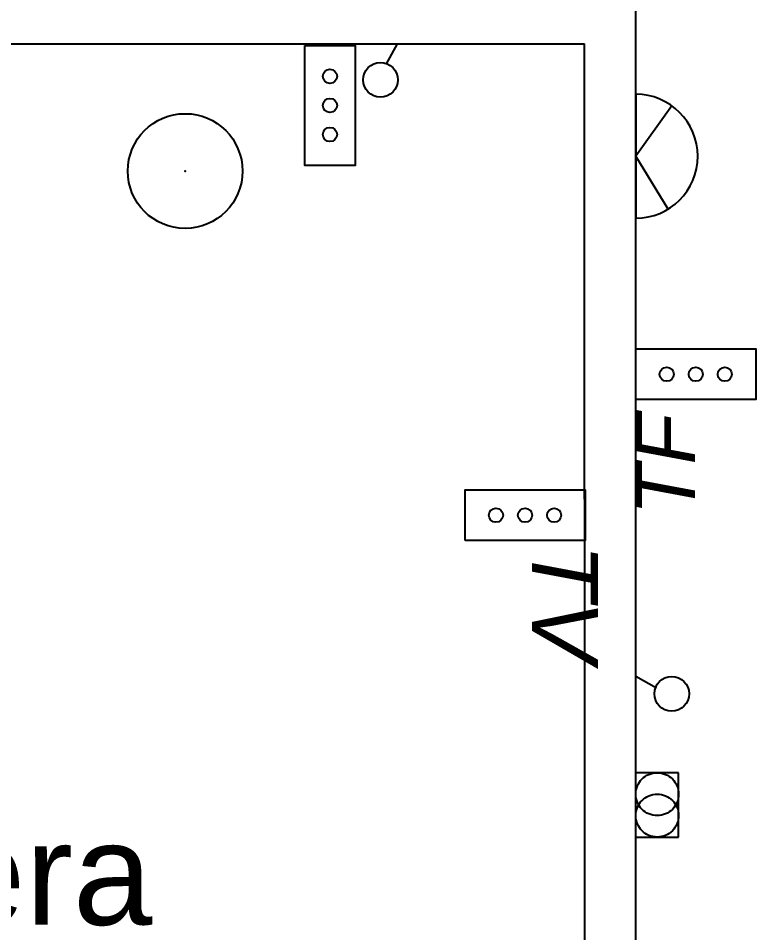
# Model space of a CAD drawing. Header units: millimetres. Extents: x 1251.1 to 1334.1, y 1577.6 to 1641.3.
# Drawn here: x 1301.085 to 1303.247, y 1613.214 to 1615.894 of the extents above; entities that cross this region are included whole.
import ezdxf

# ---------------------------------------------------------------- set-up
doc = ezdxf.new("R2010")
doc.units = ezdxf.units.MM
doc.linetypes.add('ACAD_ISO02W100', pattern=[15, 12, -3])
doc.linetypes.add('DASHED2', pattern=[9.525, 6.35, -3.175])
for name, color, linetype in [('IMPIANTO ELETTRICO', 7, 'Continuous'), ('IMPIANTO TERMICO', 1, 'Continuous'), ('MURATURA', 140, 'Continuous')]:
    doc.layers.add(name, color=color, linetype=linetype)
doc.styles.add('fm-studio_50', font='Arial Italic.ttf', dxfattribs={"height": 10})
doc.styles.get("Standard").update_dxf_attribs({"font": 'Arial.ttf'})

msp = doc.modelspace()

# ---------------------------------------------------------------- linework, layer by layer
at = {"layer": 'IMPIANTO ELETTRICO', "linetype": 'Continuous'}
for p in [(1303.0014, 1615.6374), (1302.9903, 1615.3344)]:
    msp.add_line(p, (1302.8956, 1615.4896), dxfattribs=at)
for points in [[(1301.9248, 1615.8144), (1302.0729, 1615.8144), (1302.0729, 1615.4627), (1301.9248, 1615.4627)], [(1302.8956, 1614.7764), (1302.8956, 1614.9246), (1303.2474, 1614.9246), (1303.2474, 1614.7764)], [(1302.395, 1614.3633), (1302.395, 1614.5115), (1302.7468, 1614.5115), (1302.7468, 1614.3633)]]:
    msp.add_lwpolyline(points, close=True, dxfattribs=at)
for points in [[(1302.1639, 1615.7581), (1302.1974, 1615.8189), (1302.2839, 1615.8189)], [(1302.9564, 1613.9308), (1302.8956, 1613.9643), (1302.8956, 1614.0508)]]:
    msp.add_lwpolyline(points, dxfattribs=at)
msp.add_lwpolyline([(1302.8956, 1615.3078, 1), (1302.8956, 1615.6714)], format="xyb", close=True, dxfattribs=at)
for centre, radius in [((1302.147, 1615.7135), 0.0509), ((1301.9989, 1615.7238), 0.0207), ((1301.9989, 1615.6386), 0.0207), ((1301.5742, 1615.4461), 0.1682), ((1301.9989, 1615.5533), 0.0207), ((1302.9863, 1614.8505), 0.0207), ((1303.0715, 1614.8505), 0.0207), ((1303.1567, 1614.8505), 0.0207), ((1302.4857, 1614.4374), 0.0207), ((1302.5709, 1614.4374), 0.0207), ((1302.6561, 1614.4374), 0.0207), ((1303.001, 1613.9139), 0.0509)]:
    msp.add_circle(centre, radius, dxfattribs=at)
at = {"layer": 'IMPIANTO ELETTRICO', "linetype": 'DASHED2'}
msp.add_point((1301.5742, 1615.4461), dxfattribs=at)
at = {"layer": 'IMPIANTO TERMICO', "linetype": 'ACAD_ISO02W100'}
for p, q in [((1303.0214, 1613.6826), (1302.8956, 1613.6826)), ((1303.0214, 1613.4939), (1303.0214, 1613.6826)), ((1303.0214, 1613.6203), (1303.0214, 1613.6203)), ((1302.8956, 1613.4939), (1303.0214, 1613.4939))]:
    msp.add_line(p, q, dxfattribs=at)
for centre in [(1302.9585, 1613.6197), (1302.9585, 1613.5568)]:
    msp.add_circle(centre, 0.0629, dxfattribs=at)
at = {"layer": 'MURATURA'}
for p, q in [((1302.8956, 1612.4927), (1302.8956, 1616.031)), ((1298.7456, 1615.8189), (1302.7456, 1615.8189))]:
    msp.add_line(p, q, dxfattribs=at)
at = {"layer": 'MURATURA', "linetype": 'ACAD_ISO02W100'}
for p, q in [((1302.7461, 1612.4927), (1302.7456, 1615.8189)), ((1302.8956, 1613.4939), (1302.8956, 1613.6826))]:
    msp.add_line(p, q, dxfattribs=at)

# ---------------------------------------------------------------- texts
at = {"layer": 'IMPIANTO ELETTRICO', "linetype": 'Continuous', "style": 'fm-studio_50'}
for s, height, rotation, p in [('TF', 0.17477, 90, (1303.0698, 1614.4365)), ('TV', 0.19363, 270, (1302.5913, 1614.353))]:
    msp.add_text(s, height=height, rotation=rotation, dxfattribs=at).set_placement(p)
at = {"layer": 'MURATURA', "insert": (1299.9878, 1613.5367), "char_height": 0.3, "attachment_point": 1}
msp.add_mtext_dynamic_manual_height_columns('{\\C0;Camera}', width=3.138539, gutter_width=12.5, heights=[0], dxfattribs=at)

doc.saveas('drawing.dxf')
